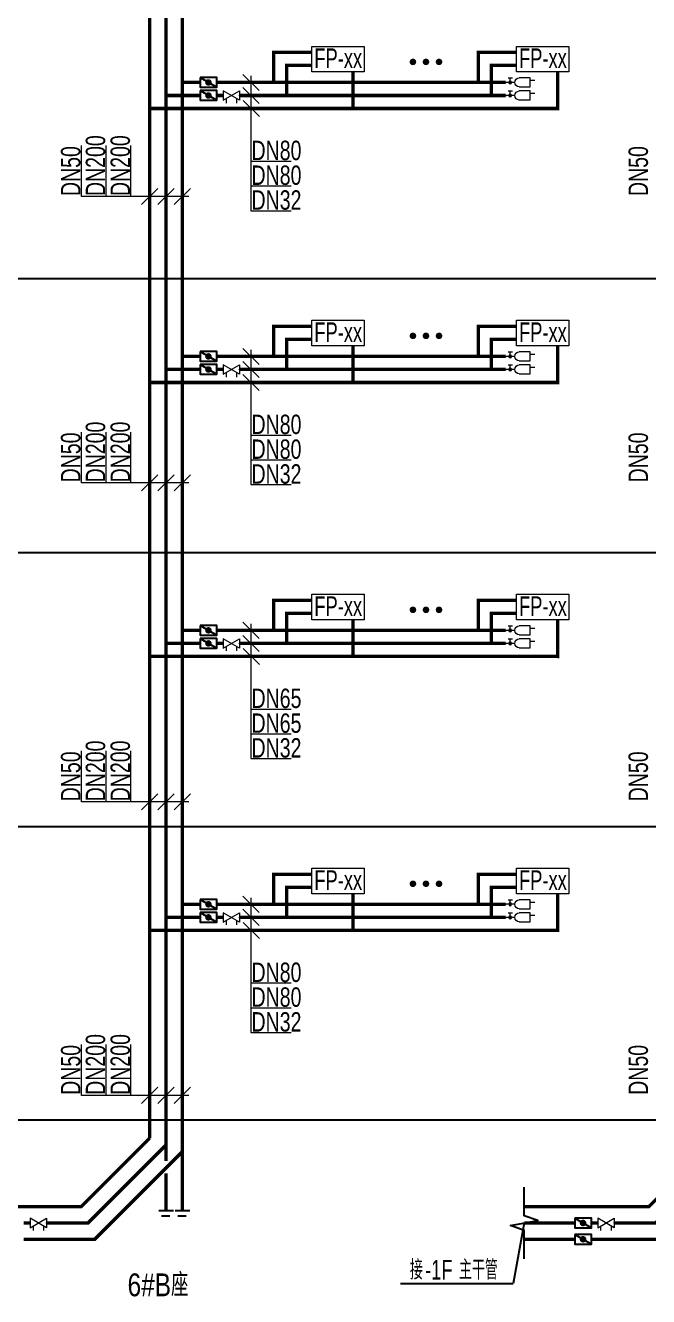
# Model space of a CAD drawing. Extents: x -778003 to -147913, y -2164908 to -814216.
# Drawn here: x -467854 to -458302, y -1025696 to -1006208 of the extents above; entities that cross this region are included whole.
import ezdxf

# ---------------------------------------------------------------- set-up
doc = ezdxf.new("R2010")
doc.units = 0
doc.header["$LTSCALE"] = 1000
doc.header["$MEASUREMENT"] = 0
doc.linetypes.add('CENTER2', pattern=[1.125, 0.75, -0.125, 0.125, -0.125])
doc.linetypes.add('DASH', pattern=[0.35, 0.25, -0.1])
doc.layers.get('0').update_dxf_attribs({"linetype": 'CONTINUOUS'})
for name, color, linetype, lineweight in [('EQ-风机盘管', 7, 'CONTINUOUS', 20), ('H-DIM-空调', 7, 'CONTINUOUS', 20), ('H-KT-冷凝', 5, 'N_LINE', 35), ('H-KT-冷热供', 3, 'LRG_LINE', 35), ('H-KT-冷热回', 2, 'LRH_LINE', 35), ('H-KT-阀件', 7, 'CONTINUOUS', 20), ('H-辅助', 7, 'CONTINUOUS', 20)]:
    doc.layers.add(name, color=color, linetype=linetype, lineweight=lineweight)
for name, color, linetype in [('H-公共文字', 7, 'CONTINUOUS'), ('TEXT-风机盘管', 7, 'CONTINUOUS'), ('VALVE-空冷热供水', 7, 'CONTINUOUS')]:
    doc.layers.add(name, color=color, linetype=linetype)
doc.styles.add('_THVAC_PIPEDN', font='ROS', dxfattribs={"width": 0.8, "height": 3.5, "bigfont": 'JD'})
doc.styles.add('GB-100', font='ROS', dxfattribs={"width": 0.8, "height": 300, "bigfont": 'JD'})
doc.styles.add('HZF', font='ROS', dxfattribs={"width": 0.8, "bigfont": 'JD'})
doc.styles.add('KHZ', font='ROMANS', dxfattribs={"width": 0.7, "bigfont": 'HZTXT'})
doc.linetypes.add('LRG_LINE', pattern='A,1.5,-0.1,["LRG",KHZ,S=0.1,R=0,X=-0.1,Y=-0.05],-0.2', length=1.8)
doc.linetypes.add('LRH_LINE', pattern='A,1.5,-0.1,["LRH",KHZ,S=0.1,R=0,X=-0.1,Y=-0.05],-0.2', length=1.8)
doc.linetypes.add('N_LINE', pattern='A,1.5,-0.1,["N",KHZ,S=0.1,R=0,X=-0.1,Y=-0.05],-0.02', length=1.62)

# ---------------------------------------------------------------- blocks, each defined once
blk = doc.blocks.new('$VALVE$00000964')
h = blk.add_hatch(color=256)
h.paths.add_polyline_path([(15, 46, 0.414214), (0, 61), (0, 31, 0.414214)])
h.paths.add_polyline_path([(0, 61, 0.414214), (-15, 46, 0.414214), (0, 31)])
for p, q in [((23, 251), (23, 297)), ((-46, 138), (-46, 251)), ((-46, 251), (46, 251)), ((46, 251), (46, 138)), ((0, 92), (0, 0)), ((15, 46), (44, 46)), ((44, 68), (44, 24))]:
    blk.add_line(p, q)
blk.add_circle((0, 46), 14.7)
blk.add_arc((0, 138), 46.1, 180, 0)
blk.add_point((0, 0))
blk = doc.blocks.new('$VALVE$00000929')
blk.add_lwpolyline([(-125, -72), (125, 72), (125, -72), (-125, 72)], close=True)
for points in [[(-80, -46), (-80, -116)], [(80, -46), (80, -116)]]:
    blk.add_lwpolyline(points)
for p in [(-125, 0), (125, 0)]:
    blk.add_point(p)
blk = doc.blocks.new('$VALVE$00000898')
blk.add_lwpolyline([(128, 74), (-128, -74), (-128, 74)], close=True)
blk.add_lwpolyline([(128, 74), (128, -74), (-128, -74)])
at = {"const_width": 50}
blk.add_lwpolyline([(0, 25, -1), (0, -25, -1)], format="xyb", close=True, dxfattribs=at)
for p in [(-128, 0), (128, 0)]:
    blk.add_point(p)

msp = doc.modelspace()

# ---------------------------------------------------------------- hatches: boundary and pattern name
at = {"layer": 'H-KT-冷凝', "linetype": 'CENTER2'}
for points in [[(-459694.5, -1007482.2), (-459668.3, -1007482.2), (-459668.3, -1007508.5)], [(-459694.5, -1007482.2), (-459694.5, -1007508.5), (-459668.3, -1007508.5)], [(-459694.5, -1011682.2), (-459668.3, -1011682.2), (-459668.3, -1011708.5)], [(-459694.5, -1011682.2), (-459694.5, -1011708.5), (-459668.3, -1011708.5)], [(-459694.5, -1015882.2), (-459668.3, -1015882.2), (-459668.3, -1015908.5)], [(-459694.5, -1015882.2), (-459694.5, -1015908.5), (-459668.3, -1015908.5)], [(-459694.5, -1020082.2), (-459668.3, -1020082.2), (-459668.3, -1020108.5)], [(-459694.5, -1020082.2), (-459694.5, -1020108.5), (-459668.3, -1020108.5)]]:
    msp.add_hatch(color=256, dxfattribs=at).paths.add_polyline_path(points)
at = {"layer": 'H-KT-冷热供', "linetype": 'Continuous'}
for points in [[(-464048.9, -1006621.1), (-464075.1, -1006621.1), (-464075.1, -1006594.8)], [(-464048.9, -1006621.1), (-464048.9, -1006594.8), (-464075.1, -1006594.8)], [(-460911.1, -1006621.1), (-460937.3, -1006621.1), (-460937.3, -1006594.8)], [(-460911.1, -1006621.1), (-460911.1, -1006594.8), (-460937.3, -1006594.8)], [(-464048.9, -1010821.1), (-464075.1, -1010821.1), (-464075.1, -1010794.8)], [(-464048.9, -1010821.1), (-464048.9, -1010794.8), (-464075.1, -1010794.8)], [(-460911.1, -1010821.1), (-460937.3, -1010821.1), (-460937.3, -1010794.8)], [(-460911.1, -1010821.1), (-460911.1, -1010794.8), (-460937.3, -1010794.8)], [(-464048.9, -1015021.1), (-464075.1, -1015021.1), (-464075.1, -1014994.8)], [(-464048.9, -1015021.1), (-464048.9, -1014994.8), (-464075.1, -1014994.8)], [(-460911.1, -1015021.1), (-460937.3, -1015021.1), (-460937.3, -1014994.8)], [(-460911.1, -1015021.1), (-460911.1, -1014994.8), (-460937.3, -1014994.8)], [(-464048.9, -1019221.1), (-464075.1, -1019221.1), (-464075.1, -1019194.8)], [(-464048.9, -1019221.1), (-464048.9, -1019194.8), (-464075.1, -1019194.8)], [(-460911.1, -1019221.1), (-460937.3, -1019221.1), (-460937.3, -1019194.8)], [(-460911.1, -1019221.1), (-460911.1, -1019194.8), (-460937.3, -1019194.8)]]:
    msp.add_hatch(color=256, dxfattribs=at).paths.add_polyline_path(points)
at = {"layer": 'H-KT-冷热回', "linetype": 'DASH'}
for points in [[(-463848.9, -1006821.1), (-463875.1, -1006821.1), (-463875.1, -1006794.8)], [(-463848.9, -1006821.1), (-463848.9, -1006794.8), (-463875.1, -1006794.8)], [(-460711.1, -1006821.1), (-460737.3, -1006821.1), (-460737.3, -1006794.8)], [(-460711.1, -1006821.1), (-460711.1, -1006794.8), (-460737.3, -1006794.8)], [(-463848.9, -1011021.1), (-463875.1, -1011021.1), (-463875.1, -1010994.8)], [(-463848.9, -1011021.1), (-463848.9, -1010994.8), (-463875.1, -1010994.8)], [(-460711.1, -1011021.1), (-460737.3, -1011021.1), (-460737.3, -1010994.8)], [(-460711.1, -1011021.1), (-460711.1, -1010994.8), (-460737.3, -1010994.8)], [(-463848.9, -1015221.1), (-463875.1, -1015221.1), (-463875.1, -1015194.8)], [(-463848.9, -1015221.1), (-463848.9, -1015194.8), (-463875.1, -1015194.8)], [(-460711.1, -1015221.1), (-460737.3, -1015221.1), (-460737.3, -1015194.8)], [(-460711.1, -1015221.1), (-460711.1, -1015194.8), (-460737.3, -1015194.8)], [(-463848.9, -1019421.1), (-463875.1, -1019421.1), (-463875.1, -1019394.8)], [(-463848.9, -1019421.1), (-463848.9, -1019394.8), (-463875.1, -1019394.8)], [(-460711.1, -1019421.1), (-460737.3, -1019421.1), (-460737.3, -1019394.8)], [(-460711.1, -1019421.1), (-460711.1, -1019394.8), (-460737.3, -1019394.8)]]:
    msp.add_hatch(color=256, dxfattribs=at).paths.add_polyline_path(points)

# ---------------------------------------------------------------- linework, layer by layer
for p, q in [((-480720.3, -1010087.1), (-408080, -1010087.1)), ((-480720.3, -1014287.1), (-408080, -1014287.1)), ((-480720.3, -1018487.1), (-408080, -1018487.1)), ((-480720.3, -1022987.1), (-408080, -1022987.1)), ((-465585.6, -1024381.6), (-465808.3, -1024381.6)), ((-465638.1, -1024465.4), (-465766.6, -1024465.4)), ((-465333.6, -1024381.6), (-465556.4, -1024381.6)), ((-465388.1, -1024465.4), (-465516.6, -1024465.4))]:
    msp.add_line(p, q)
at = {"const_width": 50}
for points in [[(-461939.1, -1006767.4, 1), (-461889.1, -1006767.4, 1)], [(-461739.1, -1006767.4, 1), (-461689.1, -1006767.4, 1)], [(-461539.1, -1006767.4, 1), (-461489.1, -1006767.4, 1)], [(-461939.1, -1010967.4, 1), (-461889.1, -1010967.4, 1)], [(-461739.1, -1010967.4, 1), (-461689.1, -1010967.4, 1)], [(-461539.1, -1010967.4, 1), (-461489.1, -1010967.4, 1)], [(-461939.1, -1015167.4, 1), (-461889.1, -1015167.4, 1)], [(-461739.1, -1015167.4, 1), (-461689.1, -1015167.4, 1)], [(-461539.1, -1015167.4, 1), (-461489.1, -1015167.4, 1)], [(-461939.1, -1019367.4, 1), (-461889.1, -1019367.4, 1)], [(-461739.1, -1019367.4, 1), (-461689.1, -1019367.4, 1)], [(-461539.1, -1019367.4, 1), (-461489.1, -1019367.4, 1)]]:
    msp.add_lwpolyline(points, format="xyb", close=True, dxfattribs=at)
at = {"layer": 'EQ-风机盘管', "color": 4}
for points in [[(-463463, -1006528.9), (-462662.8, -1006528.9), (-462662.8, -1006921.1), (-463463, -1006921.1)], [(-460325.2, -1006528.9), (-459525, -1006528.9), (-459525, -1006921.1), (-460325.2, -1006921.1)], [(-463463, -1010728.9), (-462662.8, -1010728.9), (-462662.8, -1011121.1), (-463463, -1011121.1)], [(-460325.2, -1010728.9), (-459525, -1010728.9), (-459525, -1011121.1), (-460325.2, -1011121.1)], [(-463463, -1014928.9), (-462662.8, -1014928.9), (-462662.8, -1015321.1), (-463463, -1015321.1)], [(-460325.2, -1014928.9), (-459525, -1014928.9), (-459525, -1015321.1), (-460325.2, -1015321.1)], [(-463463, -1019128.9), (-462662.8, -1019128.9), (-462662.8, -1019521.1), (-463463, -1019521.1)], [(-460325.2, -1019128.9), (-459525, -1019128.9), (-459525, -1019521.1), (-460325.2, -1019521.1)]]:
    msp.add_lwpolyline(points, close=True, dxfattribs=at)
at = {"layer": 'H-DIM-空调'}
for p, q in [((-464520.1, -1006958.5), (-464272.6, -1007205.9)), ((-464396.3, -1006982.2), (-464396.3, -1008588)), ((-464520.1, -1007158.5), (-464272.6, -1007405.9)), ((-464514.4, -1007358.5), (-464266.9, -1007605.9)), ((-466996.8, -1008831.8), (-466996.8, -1008051.2)), ((-466616.8, -1008831.8), (-466616.8, -1008051.2)), ((-466236.8, -1008831.8), (-466236.8, -1008051.2)), ((-464396.3, -1008288), (-463780.8, -1008288)), ((-464396.3, -1008288), (-464396.3, -1009048)), ((-464396.3, -1008668), (-463780.8, -1008668)), ((-466236.8, -1008831.8), (-466996.8, -1008831.8)), ((-465348.9, -1008831.8), (-466236.8, -1008831.8)), ((-466072.7, -1008955.6), (-465825.2, -1008708.1)), ((-465822.7, -1008955.6), (-465575.2, -1008708.1)), ((-465572.7, -1008955.6), (-465325.2, -1008708.1)), ((-464396.3, -1009048), (-463780.8, -1009048)), ((-464520.1, -1011158.5), (-464272.6, -1011405.9)), ((-464396.3, -1011182.2), (-464396.3, -1012788)), ((-464520.1, -1011358.5), (-464272.6, -1011605.9)), ((-464520.1, -1011558.5), (-464272.6, -1011805.9)), ((-466996.8, -1013221.8), (-466996.8, -1012441.2)), ((-466616.8, -1013221.8), (-466616.8, -1012441.2)), ((-466236.8, -1013221.8), (-466236.8, -1012441.2)), ((-464396.3, -1012488), (-463780.8, -1012488)), ((-464396.3, -1012488), (-464396.3, -1013248)), ((-464396.3, -1012868), (-463780.8, -1012868)), ((-466072.7, -1013345.6), (-465825.2, -1013098.1)), ((-465822.7, -1013345.6), (-465575.2, -1013098.1)), ((-465572.7, -1013345.6), (-465325.2, -1013098.1)), ((-466236.8, -1013221.8), (-466996.8, -1013221.8)), ((-465348.9, -1013221.8), (-466236.8, -1013221.8)), ((-464396.3, -1013248), (-463780.8, -1013248)), ((-464520.1, -1015358.5), (-464272.6, -1015605.9)), ((-464396.3, -1015382.2), (-464396.3, -1016988)), ((-464520.1, -1015558.5), (-464272.6, -1015805.9)), ((-464514.4, -1015758.5), (-464266.9, -1016005.9)), ((-464396.3, -1016688), (-463780.8, -1016688)), ((-464396.3, -1016688), (-464396.3, -1017448)), ((-464396.3, -1017068), (-463780.8, -1017068)), ((-466996.8, -1018111), (-466996.8, -1017330.3)), ((-466616.8, -1018111), (-466616.8, -1017330.3)), ((-466236.8, -1018111), (-466236.8, -1017330.3)), ((-464396.3, -1017448), (-463780.8, -1017448)), ((-466072.7, -1018234.7), (-465825.2, -1017987.2)), ((-465822.7, -1018234.7), (-465575.2, -1017987.2)), ((-465572.7, -1018234.7), (-465325.2, -1017987.2)), ((-466236.8, -1018111), (-466996.8, -1018111)), ((-465348.9, -1018111), (-466236.8, -1018111)), ((-464520.1, -1019558.5), (-464272.6, -1019805.9)), ((-464396.3, -1019582.2), (-464396.3, -1021188)), ((-464520.1, -1019758.5), (-464272.6, -1020005.9)), ((-464514.4, -1019958.5), (-464266.9, -1020205.9)), ((-464396.3, -1020888), (-463780.8, -1020888)), ((-464396.3, -1020888), (-464396.3, -1021648)), ((-464396.3, -1021268), (-463780.8, -1021268)), ((-464396.3, -1021648), (-463780.8, -1021648)), ((-466996.8, -1022611), (-466996.8, -1021830.3)), ((-466616.8, -1022611), (-466616.8, -1021830.3)), ((-466236.8, -1022611), (-466236.8, -1021830.3)), ((-466072.7, -1022734.7), (-465825.2, -1022487.2)), ((-465822.7, -1022734.7), (-465575.2, -1022487.2)), ((-465572.7, -1022734.7), (-465325.2, -1022487.2)), ((-466236.8, -1022611), (-466996.8, -1022611)), ((-465348.9, -1022611), (-466236.8, -1022611))]:
    msp.add_line(p, q, dxfattribs=at)
at = {"layer": 'H-KT-冷凝', "linetype": 'CENTER2', "ltscale": 1.5, "const_width": 52.5}
for points in [[(-465948.9, -1007982.2), (-465948.9, -1003782.2)], [(-462832.4, -1007482.2), (-462832.4, -1006921.1)], [(-459694.5, -1007482.2), (-459694.5, -1006921.1)], [(-465948.9, -1007482.2), (-462832.4, -1007482.2)], [(-462832.4, -1007482.2), (-459694.5, -1007482.2)], [(-465948.9, -1012182.2), (-465948.9, -1007982.2)], [(-462832.4, -1011682.2), (-462832.4, -1011121.1)], [(-459694.5, -1011682.2), (-459694.5, -1011121.1)], [(-465948.9, -1011682.2), (-462832.4, -1011682.2)], [(-462832.4, -1011682.2), (-459694.5, -1011682.2)], [(-465948.9, -1016382.2), (-465948.9, -1012182.2)], [(-462832.4, -1015882.2), (-462832.4, -1015321.1)], [(-459694.5, -1015882.2), (-459694.5, -1015321.1)], [(-465948.9, -1015882.2), (-462832.4, -1015882.2)], [(-462832.4, -1015882.2), (-459694.5, -1015882.2)], [(-465948.9, -1020882.2), (-465948.9, -1016382.2)], [(-462832.4, -1020082.2), (-462832.4, -1019521.1)], [(-459694.5, -1020082.2), (-459694.5, -1019521.1)], [(-465948.9, -1020082.2), (-462832.4, -1020082.2)], [(-462832.4, -1020082.2), (-459694.5, -1020082.2)], [(-465948.9, -1023267.7), (-465948.9, -1020882.2)], [(-468908.9, -1024317.5), (-466998.8, -1024317.5), (-465948.9, -1023267.7)], [(-460208.9, -1024317.5), (-458298.8, -1024317.5), (-457248.9, -1023267.7)]]:
    msp.add_lwpolyline(points, dxfattribs=at)
at = {"layer": 'H-KT-冷热供', "linetype": 'Continuous', "ltscale": 1.5, "const_width": 52.5}
for points in [[(-465448.9, -1007382.2), (-465448.9, -1003182.2)], [(-464048.9, -1007082.2), (-464048.9, -1006621.1)], [(-464048.9, -1006621.1), (-463463, -1006621.1)], [(-460911.1, -1007082.2), (-460911.1, -1006621.1)], [(-460911.1, -1006621.1), (-460325.2, -1006621.1)], [(-465448.9, -1007082.2), (-465176.9, -1007082.2)], [(-464920.9, -1007082.2), (-464048.9, -1007082.2)], [(-464048.9, -1007082.2), (-460911.1, -1007082.2)], [(-460911.1, -1007082.2), (-460491.9, -1007082.2)], [(-465448.9, -1009442.2), (-465448.9, -1007382.2)], [(-465448.9, -1011582.2), (-465448.9, -1009442.2)], [(-464048.9, -1011282.2), (-464048.9, -1010821.1)], [(-464048.9, -1010821.1), (-463463, -1010821.1)], [(-460911.1, -1011282.2), (-460911.1, -1010821.1)], [(-460911.1, -1010821.1), (-460325.2, -1010821.1)], [(-465448.9, -1011282.2), (-465176.9, -1011282.2)], [(-464920.9, -1011282.2), (-464048.9, -1011282.2)], [(-464048.9, -1011282.2), (-460911.1, -1011282.2)], [(-460911.1, -1011282.2), (-460491.9, -1011282.2)], [(-465448.9, -1015482.2), (-465448.9, -1011582.2)], [(-464048.9, -1015482.2), (-464048.9, -1015021.1)], [(-464048.9, -1015021.1), (-463463, -1015021.1)], [(-460911.1, -1015482.2), (-460911.1, -1015021.1)], [(-460911.1, -1015021.1), (-460325.2, -1015021.1)], [(-465448.9, -1020282.2), (-465448.9, -1015482.2)], [(-465448.9, -1015482.2), (-465176.9, -1015482.2)], [(-464920.9, -1015482.2), (-464048.9, -1015482.2)], [(-464048.9, -1015482.2), (-460911.1, -1015482.2)], [(-460911.1, -1015482.2), (-460491.9, -1015482.2)], [(-464048.9, -1019682.2), (-464048.9, -1019221.1)], [(-464048.9, -1019221.1), (-463463, -1019221.1)], [(-460911.1, -1019682.2), (-460911.1, -1019221.1)], [(-460911.1, -1019221.1), (-460325.2, -1019221.1)], [(-465448.9, -1019682.2), (-465176.9, -1019682.2)], [(-464920.9, -1019682.2), (-464048.9, -1019682.2)], [(-464048.9, -1019682.2), (-460911.1, -1019682.2)], [(-460911.1, -1019682.2), (-460491.9, -1019682.2)], [(-465448.9, -1023474.8), (-465448.9, -1020282.2)], [(-467878.9, -1024817.5), (-466791.7, -1024817.5), (-465448.9, -1023474.8)], [(-465448.9, -1023474.8), (-465448.9, -1024381.6)], [(-459178.9, -1024817.5), (-458091.7, -1024817.5), (-456748.9, -1023474.8)], [(-460208.9, -1024817.5), (-459434.9, -1024817.5)]]:
    msp.add_lwpolyline(points, dxfattribs=at)
at = {"layer": 'H-KT-冷热回', "linetype": 'DASH', "ltscale": 1.5, "const_width": 52.5}
for points in [[(-465698.9, -1007782.2), (-465698.9, -1003582.2)], [(-463848.9, -1007282.2), (-463848.9, -1006821.1)], [(-463848.9, -1006821.1), (-463463, -1006821.1)], [(-460711.1, -1007282.2), (-460711.1, -1006821.1)], [(-460711.1, -1006821.1), (-460325.2, -1006821.1)], [(-465698.9, -1007282.2), (-465176.9, -1007282.2)], [(-464920.9, -1007282.2), (-464824.1, -1007282.2)], [(-464573.7, -1007282.2), (-463848.9, -1007282.2)], [(-463848.9, -1007282.2), (-460711.1, -1007282.2)], [(-460711.1, -1007282.2), (-460491.9, -1007282.2)], [(-465698.9, -1009442.2), (-465698.9, -1007782.2)], [(-465698.9, -1011982.2), (-465698.9, -1009442.2)], [(-463848.9, -1011482.2), (-463848.9, -1011021.1)], [(-463848.9, -1011021.1), (-463463, -1011021.1)], [(-460711.1, -1011482.2), (-460711.1, -1011021.1)], [(-460711.1, -1011021.1), (-460325.2, -1011021.1)], [(-465698.9, -1011482.2), (-465176.9, -1011482.2)], [(-464920.9, -1011482.2), (-464824.1, -1011482.2)], [(-464573.7, -1011482.2), (-463848.9, -1011482.2)], [(-463848.9, -1011482.2), (-460711.1, -1011482.2)], [(-460711.1, -1011482.2), (-460491.9, -1011482.2)], [(-465698.9, -1016182.2), (-465698.9, -1011982.2)], [(-463848.9, -1015682.2), (-463848.9, -1015221.1)], [(-463848.9, -1015221.1), (-463463, -1015221.1)], [(-460711.1, -1015682.2), (-460711.1, -1015221.1)], [(-460711.1, -1015221.1), (-460325.2, -1015221.1)], [(-465698.9, -1015682.2), (-465176.9, -1015682.2)], [(-464920.9, -1015682.2), (-464824.1, -1015682.2)], [(-464573.7, -1015682.2), (-463848.9, -1015682.2)], [(-463848.9, -1015682.2), (-460711.1, -1015682.2)], [(-460711.1, -1015682.2), (-460491.9, -1015682.2)], [(-465698.9, -1020682.2), (-465698.9, -1016182.2)], [(-463848.9, -1019882.2), (-463848.9, -1019421.1)], [(-463848.9, -1019421.1), (-463463, -1019421.1)], [(-460711.1, -1019882.2), (-460711.1, -1019421.1)], [(-460711.1, -1019421.1), (-460325.2, -1019421.1)], [(-465698.9, -1019882.2), (-465176.9, -1019882.2)], [(-464920.9, -1019882.2), (-464824.1, -1019882.2)], [(-464573.7, -1019882.2), (-463848.9, -1019882.2)], [(-463848.9, -1019882.2), (-460711.1, -1019882.2)], [(-460711.1, -1019882.2), (-460491.9, -1019882.2)], [(-465698.9, -1023371.2), (-465698.9, -1020682.2)], [(-467531.7, -1024567.5), (-466895.3, -1024567.5), (-465698.9, -1023371.2)], [(-465698.9, -1023371.2), (-465698.9, -1023614.9)], [(-458831.7, -1024567.5), (-458195.3, -1024567.5), (-456998.9, -1023371.2)], [(-465698.9, -1023804), (-465698.9, -1024381.6)], [(-467878.9, -1024567.5), (-467782.1, -1024567.5)], [(-460208.9, -1024567.5), (-459434.9, -1024567.5)], [(-459178.9, -1024567.5), (-459082.1, -1024567.5)]]:
    msp.add_lwpolyline(points, dxfattribs=at)
at = {"layer": 'H-公共文字'}
for p in [(-460208.9, -1024567.5), (-462102.4, -1025494.5)]:
    msp.add_line(p, (-460379.2, -1025494.5), dxfattribs=at)
msp.add_lwpolyline([(-460208.9, -1025118.5), (-460208.9, -1024681), (-460418.9, -1024604.6), (-459998.9, -1024530.5), (-460208.9, -1024456), (-460208.9, -1024018.5)], dxfattribs=at)

# ---------------------------------------------------------------- block references
at = {"layer": 'H-KT-阀件', "xscale": -1.5, "yscale": 1.5, "zscale": 1.5, "rotation": 270}
for p in [(-460491.9, -1007082.2), (-460491.9, -1007282.2), (-460491.9, -1011282.2), (-460491.9, -1011482.2), (-460491.9, -1015482.2), (-460491.9, -1015682.2), (-460491.9, -1019682.2), (-460491.9, -1019882.2)]:
    msp.add_blockref('$VALVE$00000964', p, dxfattribs=at)
at = {"layer": 'H-KT-阀件'}
for p in [(-464698.9, -1007282.2), (-464698.9, -1011482.2), (-464698.9, -1015682.2), (-464698.9, -1019882.2), (-467656.9, -1024567.5), (-458956.9, -1024567.5)]:
    msp.add_blockref('$VALVE$00000929', p, dxfattribs=at)
at = {"layer": 'VALVE-空冷热供水', "yscale": -1, "rotation": 180}
for p in [(-465048.9, -1007082.2), (-465048.9, -1007282.2), (-465048.9, -1011282.2), (-465048.9, -1011482.2), (-465048.9, -1015482.2), (-465048.9, -1015682.2), (-465048.9, -1019682.2), (-465048.9, -1019882.2), (-459306.9, -1024567.5), (-459306.9, -1024817.5)]:
    msp.add_blockref('$VALVE$00000898', p, dxfattribs=at)

# ---------------------------------------------------------------- texts
at = {"layer": 'H-DIM-空调', "color": 7, "style": '_THVAC_PIPEDN', "width": 0.752941}
for s, p in [('DN200', (-466631.8, -1008824.3)), ('DN200', (-466251.8, -1008824.3)), ('DN50', (-467011.8, -1008824.3)), ('DN50', (-458311.8, -1008824.3)), ('DN200', (-466631.8, -1013214.3)), ('DN200', (-466251.8, -1013214.3)), ('DN50', (-467011.8, -1013214.3)), ('DN50', (-458311.8, -1013214.3)), ('DN200', (-466631.8, -1018103.5)), ('DN200', (-466251.8, -1018103.5)), ('DN50', (-467011.8, -1018103.5)), ('DN50', (-458311.8, -1018103.5)), ('DN200', (-466631.8, -1022603.5)), ('DN200', (-466251.8, -1022603.5)), ('DN50', (-467011.8, -1022603.5)), ('DN50', (-458311.8, -1022603.5))]:
    msp.add_text(s, height=297.5, rotation=90, dxfattribs=at).set_placement(p)
for s, p in [('DN80', (-464388.8, -1008273)), ('DN80', (-464388.8, -1008653)), ('DN32', (-464388.8, -1009033)), ('DN80', (-464388.8, -1012473)), ('DN80', (-464388.8, -1012853)), ('DN32', (-464388.8, -1013233)), ('DN65', (-464388.8, -1016673)), ('DN65', (-464388.8, -1017053)), ('DN32', (-464388.8, -1017433)), ('DN80', (-464388.8, -1020873)), ('DN80', (-464388.8, -1021253)), ('DN32', (-464388.8, -1021633))]:
    msp.add_text(s, height=297.5, dxfattribs=at).set_placement(p)
at = {"layer": 'H-公共文字', "style": 'HZF', "width": 0.7}
for s, height, p in [('接', 297.7, (-461960.8, -1025434.5)), ('-1F', 300, (-461728, -1025434.5)), ('主干管', 297.67, (-461206.6, -1025434.5))]:
    msp.add_text(s, height=height, dxfattribs=at).set_placement(p)
at = {"layer": 'H-辅助', "style": 'GB-100', "width": 0.8}
msp.add_text('6#B座', height=350, dxfattribs=at).set_placement((-466288.4, -1025690.9))
at = {"layer": 'TEXT-风机盘管', "style": 'HZF', "width": 0.7}
for p in [(-463425.7, -1006861), (-460287.8, -1006861), (-463425.7, -1011061), (-460287.8, -1011061), (-463425.7, -1015261), (-460287.8, -1015261), (-463425.7, -1019461), (-460287.8, -1019461)]:
    msp.add_text('FP-xx', height=300, dxfattribs=at).set_placement(p)

doc.saveas('drawing.dxf')
